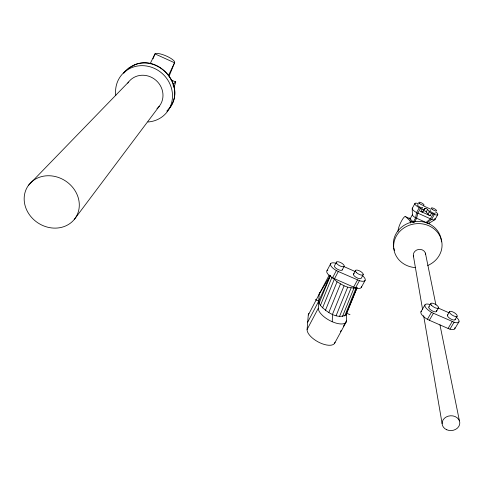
<?xml version="1.0" encoding="UTF-8"?>
<svg xmlns="http://www.w3.org/2000/svg" width="484" height="484" viewBox="0 0 484 484"><rect width="100%" height="100%" fill="white"/><g stroke="black" fill="none" stroke-linecap="round" stroke-linejoin="round"><path stroke-width="0.73" d="M332.26 321.739L332.466 314.34L344.076 285.814L337.07 281.839L332.012 277.157L320.414 305.446C326.355 311.956 337.36 319.67 346.09 314.86L356.92 288.077M335.037 342.182A15.53 6.945 28.9 0 1 320.106 342.896A15.53 6.945 28.9 0 1 307.104 329.471L318.315 308.199L319.156 294.254A15.198 6.238 28.4 0 1 319.724 292.717M307.104 329.471L308.278 315.017A15.04 6.534 28.6 0 1 308.889 313.408M346.09 314.86L346.556 313.209L349.98 314.697M135.012 64.765L135.048 64.681C161.444 54.02 188.421 90.484 167.01 111.036M153.029 58.806L154.977 53.893A10.793 2.783 23.1 0 1 166.708 56.186A10.793 2.783 23.1 0 1 174.561 62.775L169.176 76.03M342.46 316.53L353.955 288.155L356.133 287.72L344.693 315.998M336.126 315.677L347.706 287.169L353.955 288.155M339.538 316.427L351.075 287.968M325.442 310.304L337.07 281.839M328.817 312.507L340.446 283.993M320.414 305.446L319.113 303.135L330.391 275.644M322.574 307.897L334.19 279.504M346.846 312.513L357.186 287.399M330.366 275.632L318.744 301.121L307.703 322.132M168.547 75.329L174.561 62.775L154.977 53.893L150.125 63.785M327.009 270.665L330.741 263.508M308.278 315.017L329.217 275.051M336.44 262.068L334.559 265.662A4.404 1.67 27.9 0 0 337.826 269.425A4.404 1.67 27.9 0 0 342.345 269.564M332.569 277.755L336.362 270.55M362.861 275.977A8.809 3.315 28.4 0 1 365.051 280.508A8.809 3.315 28.4 0 1 359.558 280.72L338.316 271.53L334.517 278.73L332.454 277.701A8.772 3.4 27.9 0 1 327.831 270.126M342.206 269.981L344.106 266.388A4.41 1.652 27.9 0 0 339.248 262.013A4.41 1.652 27.9 0 0 337.457 264.3A4.41 1.652 27.9 0 0 344.106 266.388M353.459 274.216L355.377 270.641M357.494 279.946L353.635 287.103L355.692 287.877A8.779 3.376 28.5 0 0 361.433 286.728M355.577 287.829L359.437 280.678M363.248 274.555L361.318 278.125A4.404 1.658 28.4 0 1 355.952 277.259A4.404 1.658 28.4 0 1 354.209 273.66M361.203 287.605L365.063 280.496M340.482 331.661L341.196 330.342M343.35 326.391L344.783 323.76M345.86 321.781L346.574 320.462L346.556 313.209M334.583 343.313L346.102 322.169M412.283 208.326L414.957 203.443M409.972 219.125L412.459 214.587A4.38 1.289 28.2 0 0 415.587 217.776L426.979 222.882A4.38 1.283 28.4 0 0 429.471 222.973M419.253 207.678L416.549 212.585L415.647 217.806L413.136 222.356M435.025 219.524L437.748 214.66A5.868 1.652 28.3 0 1 434.444 214.503L431.54 213.262A2.456 0.696 28.3 0 1 429.326 211.732L427.572 209.481A1.464 0.411 28.2 0 0 426.229 208.531A1.464 0.411 28.2 0 0 425.061 208.35L424.057 209.36A2.456 0.696 28.2 0 1 422.121 209.028L420.548 208.32L417.843 213.232L416.609 218.284L414.461 222.186M431.54 213.262L430.179 215.713L420.765 211.484L422.121 209.028M420.765 211.484A2.456 0.702 28.2 0 0 422.701 211.817L424.057 209.36M422.701 211.817L425.061 208.35M430.179 215.713A2.456 0.702 28.4 0 1 427.971 214.182L426.222 211.919L427.572 209.481M427.971 214.182L429.326 211.732M433.113 213.97L430.379 218.859L425.981 222.489M434.372 214.472L431.637 219.361L426.924 222.864M123.892 72.939L124.013 72.733C148.425 44.25 192.928 83.95 166.986 111.078M420.929 311.841L424.946 304.896M428.794 307.062L430.82 303.571M427.402 319.283L431.486 312.295M421.54 311.212A8.827 3.279 30.4 0 0 427.287 319.228L429.338 320.257L433.428 313.269L454.204 322.259A8.875 3.188 30.8 0 0 459.001 321.769A8.875 3.188 30.8 0 0 456.049 316.935M436.507 311.394L438.552 307.909M447.512 315.066L449.563 311.605M319.156 294.254L330.288 275.602M429.338 320.257L448.069 328.454L452.219 321.515M455.039 319.755L457.114 316.288A4.447 1.579 30.7 0 0 452.31 311.708A4.447 1.579 30.7 0 0 450.58 313.856A4.447 1.579 30.7 0 0 457.114 316.288M449.945 329.156L454.095 322.217M454.863 328.642L459.007 321.751M74.5 219.167A28.574 25.101 33.3 0 0 53.821 176.23A28.574 25.101 33.3 0 0 26.88 210.401A28.574 25.101 33.3 0 0 74.5 219.167L159.303 106.22M172.933 85.045L175.365 81.85L170.997 79.878M28.659 185.1L128.562 82.038M123.722 73.108L128.762 68.111L135.121 64.711M429.175 223.191L434.632 219.809M448.069 328.454L450.053 329.199A8.845 3.249 30.9 0 0 454.875 327.686M344.076 285.814L347.706 287.169M430.016 304.557L429.907 304.515A8.857 3.219 30.3 0 0 424.867 305.834A8.857 3.219 30.3 0 0 431.371 312.24L433.428 313.269M418.406 203.679L418.333 203.649A5.862 1.664 28.1 0 0 414.885 203.903A5.862 1.664 28.1 0 0 419.174 207.636L420.548 208.32M315.296 299.62L318.744 301.121L319.113 303.135M332.762 277.967L355.383 287.871M343.821 266.545L355.262 271.572M438.032 307.963L448.971 312.773M398.084 231.394A8.645 1.894 -65.5 0 1 401.526 220.976A8.645 1.894 -65.5 0 1 405.961 216.959L409.851 218.701L414.056 222.64M405.961 216.959L410.063 220.849L413.39 222.338M423.579 205.948L430.766 209.185M338.316 271.53L336.247 270.489A8.803 3.34 27.9 0 1 330.433 264.355A8.803 3.34 27.9 0 1 336.404 263.405M425.412 253.132L435.902 304.859M439.95 324.812L459.425 420.88M410.063 220.849L410.462 223.063M413.318 255.383L422.617 309.724M423.639 315.677L442.11 423.609M412.211 208.786L412.404 214.938M127.782 83.151A19.56 18.198 41 0 1 155.993 80.332A19.56 18.198 41 0 1 156.949 108.658M415.454 267.616A24.248 21.992 -7.7 0 1 396.051 236.573A24.248 21.992 -7.7 0 1 435.231 229.888A24.248 21.992 -7.7 0 1 427.717 265.522M394.551 250.67A24.103 21.883 -7.8 0 1 393.77 247.923M393.528 246.513A24.103 21.883 -7.8 0 1 415.478 221.478A24.103 21.883 -7.8 0 1 441.456 241.867M413.608 256.816A6.207 5.602 -7.3 0 1 418.412 249.466A6.207 5.602 -7.3 0 1 425.696 254.572M409.041 218.084A8.639 1.93 -65.5 0 1 409.851 218.701M434.747 218.423A5.856 1.682 28.4 0 1 431.716 219.391L416.476 212.549A5.85 1.688 28.2 0 1 412.707 208.059M435.884 212.028A5.868 1.652 28.3 0 1 437.748 214.666M422.701 207.412A2.934 0.829 28.1 0 1 419.307 206.747A2.934 0.829 28.1 0 1 418.103 204.684M435.128 212.869A2.934 0.829 28.3 0 1 432.188 212.579A2.934 0.829 28.3 0 1 430.367 210.292M423.712 210.788A1.464 0.417 28.2 0 1 424.879 210.97A1.464 0.417 28.2 0 1 426.222 211.919M436.296 310.359A4.429 1.609 30.3 0 1 432.521 311A4.429 1.609 30.3 0 1 429.09 306.753M455.172 319.349A4.441 1.597 30.8 0 1 450.247 318.66A4.441 1.597 30.8 0 1 447.906 314.83M346.574 320.462A15.694 6.637 28.7 0 1 332.236 321.733A15.694 6.637 28.7 0 1 318.315 308.199M175.365 81.85A9.68 0.684 -66.5 0 1 173.968 87.102M115.779 95.39A29.336 27.298 41 0 1 140.342 65.703A29.336 27.298 41 0 1 172.256 92.093A29.336 27.298 41 0 1 147.935 121.98M446.768 429.774A8.857 7.405 -3.4 0 0 459.8 422.786A8.857 7.405 -3.4 0 0 446.29 416.954A8.857 7.405 -3.4 0 0 446.768 429.774M419.767 203.691A2.934 0.823 28.1 0 0 424.026 205.186A2.934 0.823 28.1 0 0 420.548 202.487A2.934 0.823 28.1 0 0 419.767 203.691M432.067 209.142A2.934 0.817 28.3 0 0 436.459 210.897A2.934 0.817 28.3 0 0 433.325 208.223A2.934 0.817 28.3 0 0 432.067 209.142M431.516 305.271A4.435 1.597 30.3 0 0 438.262 308.223A4.435 1.597 30.3 0 0 434.269 303.752A4.435 1.597 30.3 0 0 431.516 305.271M356.236 272.383A4.41 1.646 28.4 0 0 363.006 274.912A4.41 1.646 28.4 0 0 358.686 270.52A4.41 1.646 28.4 0 0 356.236 272.383"/></g></svg>
